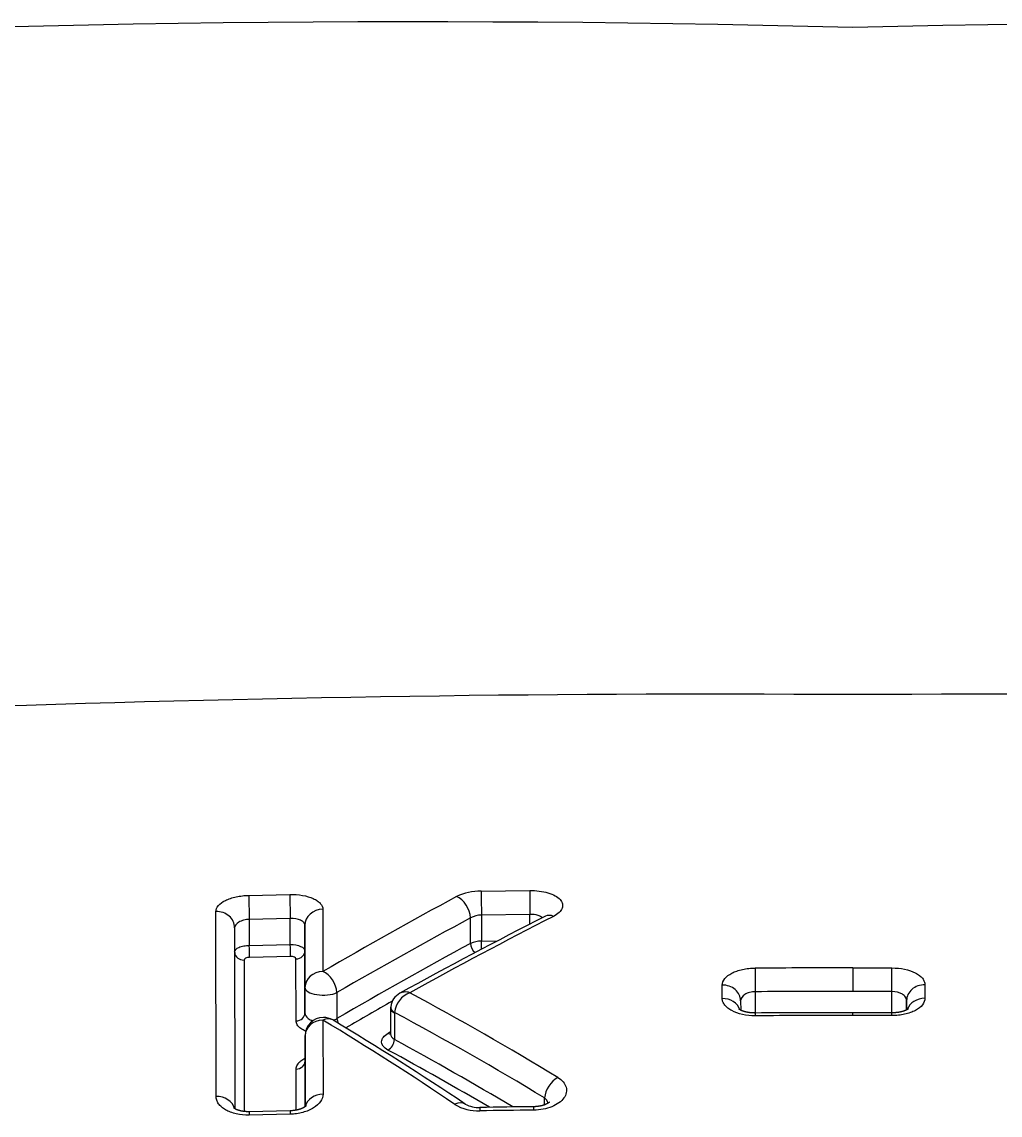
# Model space of a CAD drawing. Header units: millimetres. Extents: x 976 to 9349, y -1578 to 2211.
# Drawn here: x 2937.453 to 2937.988, y 987.088 to 987.685 of the extents above; entities that cross this region are included whole.
import ezdxf

# ---------------------------------------------------------------- set-up
doc = ezdxf.new("R2010")
doc.units = ezdxf.units.MM
doc.layers.add('Wbudowane', color=175, linetype='Continuous')

# ---------------------------------------------------------------- blocks, each defined once
blk = doc.blocks.new('Z$W@#21058')
for p, q in [((19.65701, 143.32908), (19.6835, 143.32943)), ((19.53009, 143.32674), (19.55249, 143.32724)), ((19.5122, 143.21693), (19.51209, 143.31792)), ((19.57052, 143.3192), (19.57056, 143.28515)), ((19.55273, 143.31414), (19.53034, 143.31365)), ((19.53034, 143.31365), (19.53034, 143.29941)), ((19.55273, 143.2999), (19.55273, 143.31414)), ((19.65119, 143.30053), (19.65119, 143.31442)), ((19.68364, 143.31634), (19.65717, 143.31599)), ((19.65717, 143.31599), (19.65717, 143.30174)), ((19.68364, 143.31107), (19.68364, 143.31634)), ((19.52235, 143.30909), (19.52245, 143.21025)), ((19.56074, 143.31037), (19.56074, 143.29645)), ((19.56077, 143.27648), (19.56074, 143.31037)), ((19.53034, 143.29941), (19.55273, 143.2999)), ((19.65717, 143.30174), (19.6658, 143.30186)), ((19.55285, 143.29337), (19.53047, 143.29287)), ((19.56074, 143.29645), (19.56077, 143.26253)), ((19.52747, 143.2914), (19.52756, 143.20873)), ((19.55589, 143.2582), (19.55585, 143.29203)), ((19.86, 143.28714), (19.88138, 143.28713)), ((19.86, 143.28714), (19.86001, 143.27425)), ((19.56077, 143.26253), (19.56077, 143.27648)), ((19.78871, 143.27042), (19.7887, 143.27779)), ((19.8994, 143.27794), (19.89941, 143.27057)), ((19.57825, 143.27368), (19.57825, 143.25944)), ((19.79875, 143.26918), (19.79876, 143.26405)), ((19.80675, 143.27414), (19.80675, 143.26251)), ((19.88137, 143.27424), (19.86001, 143.27425)), ((19.88137, 143.26261), (19.88137, 143.27424)), ((19.88938, 143.26932), (19.88938, 143.26417)), ((19.88938, 143.26418), (19.88938, 143.26932)), ((19.60752, 143.26486), (19.60752, 143.25107)), ((19.57059, 143.25864), (19.57063, 143.21821)), ((19.60966, 143.2628), (19.60965, 143.26256)), ((19.60965, 143.26256), (19.60965, 143.24801)), ((19.86, 143.26113), (19.86, 143.26262)), ((19.88141, 143.26112), (19.86, 143.26113)), ((19.5608, 143.25013), (19.5608, 143.23614)), ((19.56084, 143.21133), (19.5608, 143.25013)), ((19.5608, 143.23614), (19.56083, 143.21132)), ((19.55594, 143.20944), (19.55591, 143.23189)), ((19.69164, 143.21235), (19.69164, 143.21613)), ((19.55262, 143.20723), (19.53022, 143.20674)), ((19.55264, 143.2091), (19.53024, 143.2086))]:
    blk.add_line(p, q)
for centre, radius, start, end in [((19.62335, 134.6477), 9.15614, 88.519276, 108.162448), ((20.08536, 134.57068), 9.23285, 71.919951, 91.398326), ((19.78609, 131.71162), 11.725, 89.638845, 99.720501), ((19.93395, 131.71214), 11.72448, 80.27926, 90.361369), ((19.65685, 143.29811), 0.03097, 89.71604, 115.42541), ((20.7617, 141.24651), 2.36112, 118.26584, 120.29685), ((20.78396, 141.20053), 2.39826, 118.18546, 120.18166), ((20.79581, 141.13463), 2.44414, 116.8437, 118.95385), ((20.78622, 141.17058), 2.40565, 116.93426, 119.05029), ((19.65728, 143.30342), 0.01257, 90.50002, 118.94871), ((20.75203, 141.26126), 2.31743, 118.36109, 120.43123), ((19.65692, 143.28761), 0.01413, 89.00627, 113.91636), ((19.86407, 128.4943), 14.79284, 90.015783, 90.222222), ((20.76337, 141.23785), 2.33648, 119.6242, 120.33917), ((19.61707, 143.26484), 0.00955, 117.95853, 173.30086), ((19.62245, 143.2615), 0.01285, 109.8215, 174.17929), ((18.73283, 141.6361), 1.86146, 58.73707, 61.60337), ((19.86405, 128.49733), 14.77692, 90.015698, 90.222207), ((19.61684, 143.2649), 0.00932, 173.55433, 180.24645), ((19.5708, 143.25013), 0.01, 90, 180), ((18.73236, 141.86791), 1.62381, 55.90618, 58.9215), ((19.5708, 143.25013), 0.01, 59.03367, 90), ((18.72355, 141.83615), 1.65838, 56.10744, 59.0698), ((18.71462, 141.59548), 1.89238, 58.91595, 61.77249), ((19.86821, 127.24973), 16.01289, 90.029397, 90.219997), ((19.8643, 128.47151), 14.78961, 90.016664, 90.223042), ((19.86264, 130.21566), 13.04696, 89.917598, 90.011609), ((20.80676, 141.05981), 2.49889, 118.67949, 118.71355), ((18.7377, 141.64249), 1.82701, 59.16035, 61.49377), ((18.72889, 141.62259), 1.84198, 59.58034, 61.56116), ((19.57152, 143.22083), 0.01855, 124.99481, 125.41668), ((19.65519, 143.23302), 0.02398, 238.28657, 272.64593), ((19.65555, 143.22602), 0.0151, 241.42199, 272.85771), ((19.84905, 129.67705), 13.53525, 90.691684, 90.815956), ((19.86523, 128.49089), 14.71966, 90.699014, 90.813293)]:
    blk.add_arc(centre, radius, start, end)
for centre, major_axis, ratio, start_param, end_param in [((19.65716, 143.32021), (-0.00014, 0.01), 0.005975, 0.479468, 2.007091), ((19.68364, 143.32056), (-0.00012, 0.01), 0.00513, 0.479531, 2.007101), ((19.53034, 143.31787), (0.00023, -0.01), 0.010039, 3.620604, 5.148614), ((19.55273, 143.31837), (-0.00021, 0.01), 0.009319, 0.479111, 2.007036), ((19.64372, 143.31723), (-0.00473, 0.00881), 0.657583, 4.067889, 5.620494), ((19.51235, 143.30908), (-0.01, -0.00001), 0.883823, 3.140536, 4.737526), ((19.57074, 143.31037), (-0.01, -0.00001), 0.883733, 4.733102, 6.282129), ((19.69666, 143.30648), (0.00452, -0.00892), 0.633498, 2.483632, 3.141719), ((19.53035, 143.29729), (0.00011, -0.005), 0.010026, 0.485765, 2.007021), ((19.55273, 143.29779), (-0.00011, 0.005), 0.009307, 3.62745, 5.148629), ((19.65493, 143.29913), (-0.00238, 0.0044), 0.65626, 0.924267, 2.118732), ((19.65717, 143.29963), (-0.00007, 0.005), 0.005969, 4.242221, 5.148683), ((19.52735, 143.29582), (0.005, 0.00001), 0.88364, 3.219068, 4.736413), ((19.55574, 143.29644), (0.005, 0.00001), 0.883596, 4.734261, 6.282129), ((19.80674, 143.27837), (0.00004, -0.01), 0.001206, 3.664661, 5.14872), ((19.88137, 143.27847), (0.00001, 0.01), 0.001149, 4.276058, 5.760133), ((19.57077, 143.27649), (-0.01, -0.00001), 0.866854, 4.732968, 6.282193), ((19.57077, 143.27649), (-0.00503, 0.00864), 0.642113, 4.045269, 5.575325), ((19.57077, 143.27649), (0.01, 0), 0.422618, 3.142138, 5.556343), ((19.78875, 143.26917), (-0.01, -0.00001), 0.861091, 3.14062, 4.716761), ((19.89938, 143.26932), (0.01, 0.00001), 0.861106, 1.566951, 3.14062), ((19.78876, 143.26186), (-0.01, -0.00001), 0.856703, 3.427015, 4.716773), ((19.89938, 143.26201), (0.01, 0.00001), 0.85672, 1.566972, 2.856245), ((19.61554, 143.2651), (0.00795, -0.00086), 0.509287, 3.141621, 3.938359), ((19.61552, 143.26486), (0.008, 0), 0.422618, 3.141613, 3.888037), ((19.55577, 143.26253), (0.005, 0.00001), 0.866503, 4.734113, 6.282195), ((19.5708, 143.25013), (-0.01, -0.00001), 0.850986, 4.73293, 6.282244), ((19.5708, 143.25013), (-0.00515, -0.00857), 0.655796, 3.141552, 3.910742), ((19.58198, 143.25803), (-0.00253, 0.00431), 0.640077, 0.90087, 1.46255), ((19.80677, 143.25251), (0.00004, -0.01), 0.001212, 3.141439, 3.694936), ((19.88139, 143.25261), (-0.00001, -0.01), 0.001143, 2.588275, 3.141796), ((19.60613, 143.25573), (-0.00241, 0.00438), 0.618337, 2.440732, 2.810389), ((19.60598, 143.24657), (0.00239, 0.00439), 0.636369, 3.874597, 5.359544), ((19.5558, 143.23614), (0.005, 0.00001), 0.850375, 4.734068, 6.282246), ((19.69898, 143.219), (0.00517, 0.00856), 0.615115, 0.792203, 2.246053), ((19.51245, 143.20872), (-0.01, -0.00001), 0.821842, 3.345282, 4.737277), ((19.57084, 143.21), (-0.01, -0.00001), 0.821945, 4.73296, 6.104544), ((19.64274, 143.20446), (-0.00558, -0.0083), 0.630603, 3.141312, 3.980197), ((19.65645, 143.20093), (0.00014, -0.01), 0.00601, 3.141425, 3.762195), ((19.68578, 143.20132), (0.00012, -0.01), 0.005081, 3.141386, 3.762135), ((19.53046, 143.19861), (0.00023, -0.01), 0.010005, 3.141382, 3.762512), ((19.55285, 143.1991), (0.00021, -0.01), 0.009294, 3.141389, 3.762449)]:
    blk.add_ellipse(centre, major_axis=major_axis, ratio=ratio, start_param=start_param, end_param=end_param)
for points, knots in [([(19.6835, 143.32943), (19.68528, 143.32946), (19.68701, 143.32936), (19.6904, 143.32892), (19.69199, 143.3286), (19.69492, 143.32773), (19.69624, 143.32719), (19.69848, 143.32597), (19.69941, 143.32526), (19.70077, 143.32378), (19.70122, 143.32297), (19.70161, 143.32135), (19.70155, 143.32051), (19.70092, 143.31889), (19.70036, 143.31809), (19.69876, 143.31659), (19.69776, 143.31591), (19.69654, 143.31528)], [0, 0, 0, 0, 0.125, 0.125, 0.25, 0.25, 0.375, 0.375, 0.5, 0.5, 0.625, 0.625, 0.75, 0.75, 0.875, 0.875, 1, 1, 1, 1]), ([(19.51209, 143.31792), (19.51209, 143.31903), (19.51256, 143.32015), (19.51435, 143.32222), (19.51569, 143.32318), (19.51817, 143.3244), (19.5191, 143.32478), (19.52106, 143.32543), (19.52209, 143.32571), (19.52427, 143.32618), (19.52542, 143.32637), (19.52773, 143.32664), (19.5289, 143.32672), (19.53009, 143.32674)], [0, 0, 0, 0, 0.25, 0.25, 0.5, 0.5, 0.625, 0.625, 0.75, 0.75, 0.875, 0.875, 1, 1, 1, 1]), ([(19.55249, 143.32724), (19.55488, 143.32729), (19.55725, 143.32712), (19.56158, 143.32637), (19.56359, 143.32579), (19.56608, 143.32468), (19.56684, 143.32426), (19.56815, 143.32337), (19.5687, 143.3229), (19.5696, 143.3219), (19.56994, 143.32137), (19.5704, 143.32031), (19.57052, 143.31976), (19.57052, 143.3192)], [0, 0, 0, 0, 0.25, 0.25, 0.5, 0.5, 0.625, 0.625, 0.75, 0.75, 0.875, 0.875, 1, 1, 1, 1]), ([(19.53034, 143.31365), (19.52928, 143.31359), (19.52824, 143.31343), (19.52631, 143.31292), (19.52542, 143.31257), (19.52321, 143.31131), (19.52235, 143.31019), (19.52235, 143.30909)], [0, 0, 0, 0, 0.25, 0.25, 0.5, 0.5, 1, 1, 1, 1]), ([(19.56074, 143.31037), (19.56073, 143.31092), (19.56053, 143.31145), (19.55973, 143.31242), (19.55914, 143.31285), (19.55692, 143.31389), (19.55485, 143.31424), (19.55273, 143.31414)], [0, 0, 0, 0, 0.25, 0.25, 0.5, 0.5, 1, 1, 1, 1]), ([(19.69047, 143.31455), (19.68986, 143.31504), (19.68904, 143.31547), (19.68676, 143.31618), (19.68522, 143.31638), (19.68364, 143.31634)], [0, 0, 0, 0, 0.4269993, 0.4269993, 1, 1, 1, 1]), ([(19.52236, 143.29603), (19.52248, 143.29688), (19.52333, 143.29772), (19.52543, 143.29866), (19.52631, 143.29893), (19.52825, 143.2993), (19.52929, 143.2994), (19.53034, 143.29941)], [0, 0, 0, 0, 0.4803481, 0.4803481, 0.7401741, 0.7401741, 1, 1, 1, 1]), ([(19.55273, 143.2999), (19.55484, 143.29992), (19.55692, 143.29955), (19.55913, 143.29859), (19.55972, 143.29821), (19.56053, 143.29736), (19.56073, 143.29691), (19.56074, 143.29645)], [0, 0, 0, 0, 0.5, 0.5, 0.75, 0.75, 1, 1, 1, 1]), ([(19.53047, 143.29287), (19.52968, 143.29285), (19.5289, 143.29269), (19.5278, 143.29214), (19.52747, 143.29177), (19.52747, 143.2914)], [0, 0, 0, 0, 0.5, 0.5, 1, 1, 1, 1]), ([(19.55585, 143.29203), (19.55585, 143.2924), (19.55552, 143.29275), (19.55442, 143.29325), (19.55364, 143.29338), (19.55285, 143.29337)], [0, 0, 0, 0, 0.5, 0.5, 1, 1, 1, 1]), ([(19.7887, 143.27779), (19.7887, 143.279), (19.78917, 143.28021), (19.79095, 143.28242), (19.79228, 143.28344), (19.79477, 143.28472), (19.79569, 143.28511), (19.79765, 143.28578), (19.79869, 143.28607), (19.80087, 143.28654), (19.80202, 143.28672), (19.80433, 143.28696), (19.80551, 143.28702), (19.8067, 143.28703)], [0, 0, 0, 0, 0.25, 0.25, 0.5, 0.5, 0.625, 0.625, 0.75, 0.75, 0.875, 0.875, 1, 1, 1, 1]), ([(19.88138, 143.28713), (19.88377, 143.28713), (19.88615, 143.28688), (19.89049, 143.28596), (19.8925, 143.28527), (19.89499, 143.284), (19.89574, 143.28353), (19.89704, 143.28253), (19.89759, 143.28201), (19.89849, 143.2809), (19.89883, 143.28031), (19.89929, 143.27914), (19.8994, 143.27854), (19.8994, 143.27794)], [0, 0, 0, 0, 0.25, 0.25, 0.5, 0.5, 0.625, 0.625, 0.75, 0.75, 0.875, 0.875, 1, 1, 1, 1]), ([(19.61809, 143.27359), (19.61704, 143.27392), (19.61598, 143.27405), (19.61412, 143.27391), (19.6133, 143.27367), (19.61259, 143.27328)], [0, 0, 0, 0, 0.5252388, 0.5252388, 1, 1, 1, 1]), ([(19.80673, 143.26101), (19.80434, 143.261), (19.80196, 143.26125), (19.79761, 143.2622), (19.7956, 143.26291), (19.79312, 143.26422), (19.79236, 143.2647), (19.79106, 143.26573), (19.79052, 143.26627), (19.78962, 143.26741), (19.78928, 143.268), (19.78882, 143.2692), (19.78871, 143.26981), (19.78871, 143.27042)], [0, 0, 0, 0, 0.25, 0.25, 0.5, 0.5, 0.625, 0.625, 0.75, 0.75, 0.875, 0.875, 1, 1, 1, 1]), ([(19.80675, 143.27414), (19.80568, 143.27413), (19.80463, 143.27399), (19.80268, 143.27348), (19.80179, 143.27311), (19.79959, 143.27174), (19.79875, 143.27047), (19.79875, 143.26918)], [0, 0, 0, 0, 0.25, 0.25, 0.5, 0.5, 1, 1, 1, 1]), ([(19.88938, 143.26932), (19.88937, 143.26997), (19.88917, 143.2706), (19.88838, 143.27179), (19.8878, 143.27233), (19.88559, 143.27369), (19.88351, 143.27423), (19.88137, 143.27424)], [0, 0, 0, 0, 0.25, 0.25, 0.5, 0.5, 1, 1, 1, 1]), ([(19.89941, 143.27057), (19.89941, 143.26934), (19.89894, 143.26811), (19.89716, 143.26584), (19.89583, 143.26479), (19.89335, 143.26347), (19.89242, 143.26307), (19.89046, 143.26238), (19.88943, 143.26208), (19.88724, 143.2616), (19.88609, 143.26142), (19.88378, 143.26118), (19.88261, 143.26111), (19.88141, 143.26112)], [0, 0, 0, 0, 0.25, 0.25, 0.5, 0.5, 0.625, 0.625, 0.75, 0.75, 0.875, 0.875, 1, 1, 1, 1]), ([(19.80673, 143.26251), (19.8067, 143.26251), (19.80654, 143.2625), (19.80622, 143.26251), (19.8058, 143.26252), (19.80539, 143.26254), (19.80498, 143.26256), (19.80457, 143.26259), (19.80417, 143.26263), (19.80378, 143.26268), (19.80339, 143.26273), (19.80301, 143.26279), (19.80265, 143.26285), (19.80229, 143.26291), (19.80194, 143.26299), (19.8016, 143.26306), (19.80127, 143.26315), (19.80096, 143.26323), (19.80067, 143.26331), (19.80039, 143.2634), (19.80012, 143.26349), (19.79986, 143.26358), (19.79961, 143.26367), (19.79938, 143.26377), (19.79916, 143.26386), (19.79896, 143.26395), (19.79879, 143.26403), (19.79865, 143.26411), (19.79853, 143.26417), (19.7984, 143.26424), (19.79828, 143.26432), (19.79816, 143.26439), (19.79807, 143.26445), (19.79799, 143.2645), (19.79794, 143.26455), (19.7979, 143.26458), (19.79787, 143.2646), (19.79786, 143.26461), (19.79786, 143.26461), (19.79786, 143.26461)], [0, 0, 0, 0, 0.0067829, 0.0376198, 0.0685754, 0.0995643, 0.1304759, 0.1612229, 0.1917249, 0.2219947, 0.2526925, 0.2826081, 0.3123119, 0.3419079, 0.3715028, 0.4011799, 0.4310395, 0.4611955, 0.4873146, 0.5141876, 0.5432933, 0.5721883, 0.6008286, 0.6291782, 0.6572055, 0.6848843, 0.7121955, 0.7338715, 0.7564298, 0.7798562, 0.8087143, 0.837149, 0.8650317, 0.8923155, 0.9189816, 0.9450364, 0.9705095, 0.9954503, 1, 1, 1, 1]), ([(19.89027, 143.26474), (19.89027, 143.26474), (19.89027, 143.26474), (19.89027, 143.26473), (19.89024, 143.26471), (19.89021, 143.26469), (19.89016, 143.26465), (19.8901, 143.2646), (19.89002, 143.26454), (19.88992, 143.26448), (19.88981, 143.26441), (19.88968, 143.26434), (19.88954, 143.26426), (19.88939, 143.26418), (19.88922, 143.2641), (19.88904, 143.26401), (19.88885, 143.26393), (19.88863, 143.26384), (19.88839, 143.26374), (19.88814, 143.26365), (19.88786, 143.26356), (19.88757, 143.26346), (19.88727, 143.26337), (19.88697, 143.26329), (19.88665, 143.26321), (19.88633, 143.26313), (19.88599, 143.26306), (19.88563, 143.26299), (19.88526, 143.26292), (19.88488, 143.26286), (19.88449, 143.26281), (19.8841, 143.26276), (19.88371, 143.26272), (19.88331, 143.26268), (19.88291, 143.26265), (19.88249, 143.26263), (19.88208, 143.26262), (19.88171, 143.26261), (19.8815, 143.26261), (19.8814, 143.26261)], [0, 0, 0, 0, 0.012882, 0.03803, 0.062652, 0.087498, 0.112606, 0.13801, 0.163734, 0.189789, 0.216175, 0.242877, 0.269869, 0.293801, 0.319343, 0.344336, 0.370202, 0.396865, 0.424258, 0.452291, 0.48085, 0.509803, 0.539017, 0.567375, 0.594754, 0.622944, 0.651801, 0.681197, 0.710989, 0.74102, 0.771127, 0.801196, 0.830409, 0.860213, 0.890283, 0.920548, 0.950932, 0.981359, 1, 1, 1, 1]), ([(19.56111, 143.25259), (19.56014, 143.25299), (19.55927, 143.25347), (19.55769, 143.25459), (19.55702, 143.25527), (19.55612, 143.25669), (19.55589, 143.25744), (19.55589, 143.2582)], [0, 0, 0, 0, 0.298478, 0.298478, 0.649239, 0.649239, 1, 1, 1, 1]), ([(19.56077, 143.26253), (19.56077, 143.26144), (19.5614, 143.26038), (19.56318, 143.25901), (19.56401, 143.25858), (19.56494, 143.25824)], [0, 0, 0, 0, 0.636212, 0.636212, 1, 1, 1, 1]), ([(19.60607, 143.24229), (19.60383, 143.24351), (19.60259, 143.24516), (19.60263, 143.24767), (19.60296, 143.24851), (19.60419, 143.25008), (19.60508, 143.2508), (19.60622, 143.25142)], [0, 0, 0, 0, 0.5, 0.5, 0.75, 0.75, 1, 1, 1, 1]), ([(19.55591, 143.23189), (19.55591, 143.23269), (19.55614, 143.23349), (19.55705, 143.23503), (19.55772, 143.23577), (19.55923, 143.23693), (19.55997, 143.23739), (19.5608, 143.2378)], [0, 0, 0, 0, 0.365404, 0.365404, 0.730808, 0.730808, 1, 1, 1, 1]), ([(19.69887, 143.22727), (19.70126, 143.22582), (19.70282, 143.22398), (19.70369, 143.22103), (19.70373, 143.22001), (19.70332, 143.21802), (19.70287, 143.21702), (19.70151, 143.21515), (19.70058, 143.21425), (19.69837, 143.21266), (19.69705, 143.21194), (19.69414, 143.21076), (19.69254, 143.2103), (19.68916, 143.20965), (19.68743, 143.20948), (19.68565, 143.20945)], [0, 0, 0, 0, 0.25, 0.25, 0.375, 0.375, 0.5, 0.5, 0.625, 0.625, 0.75, 0.75, 0.875, 0.875, 1, 1, 1, 1]), ([(19.53022, 143.20674), (19.52782, 143.20668), (19.52543, 143.20692), (19.52216, 143.20766), (19.5211, 143.20798), (19.51914, 143.20872), (19.51823, 143.20914), (19.51658, 143.2101), (19.51583, 143.21063), (19.51454, 143.21175), (19.51399, 143.21234), (19.5131, 143.2136), (19.51276, 143.21425), (19.51231, 143.21558), (19.5122, 143.21625), (19.5122, 143.21693)], [0, 0, 0, 0, 0.25, 0.25, 0.375, 0.375, 0.5, 0.5, 0.625, 0.625, 0.75, 0.75, 0.875, 0.875, 1, 1, 1, 1]), ([(19.57063, 143.21821), (19.57063, 143.21684), (19.57016, 143.21546), (19.56839, 143.2129), (19.56707, 143.21169), (19.5646, 143.21016), (19.56368, 143.20969), (19.56172, 143.20886), (19.56068, 143.20851), (19.55849, 143.20791), (19.55734, 143.20768), (19.55501, 143.20735), (19.55383, 143.20726), (19.55262, 143.20723)], [0, 0, 0, 0, 0.25, 0.25, 0.5, 0.5, 0.625, 0.625, 0.75, 0.75, 0.875, 0.875, 1, 1, 1, 1]), ([(19.53024, 143.20861), (19.53018, 143.2086), (19.53001, 143.2086), (19.52968, 143.2086), (19.52928, 143.2086), (19.52888, 143.20862), (19.52849, 143.20864), (19.5281, 143.20867), (19.52772, 143.2087), (19.52735, 143.20875), (19.52698, 143.20879), (19.52662, 143.20885), (19.52628, 143.20891), (19.52594, 143.20898), (19.52561, 143.20905), (19.52529, 143.20913), (19.52498, 143.20921), (19.52469, 143.20929), (19.52441, 143.20938), (19.52416, 143.20947), (19.5239, 143.20956), (19.52366, 143.20965), (19.52343, 143.20975), (19.52322, 143.20984), (19.52302, 143.20993), (19.52284, 143.21003), (19.52268, 143.21011), (19.52255, 143.21019), (19.52243, 143.21026), (19.52231, 143.21034), (19.52219, 143.21042), (19.5221, 143.21048), (19.52202, 143.21054), (19.52197, 143.21059), (19.52192, 143.21063), (19.5219, 143.21066), (19.52189, 143.21067), (19.52189, 143.21067), (19.52189, 143.21067)], [0, 0, 0, 0, 0.011818, 0.042235, 0.072787, 0.103362, 0.133806, 0.16401, 0.193867, 0.223446, 0.25397, 0.283324, 0.312512, 0.341656, 0.370864, 0.400238, 0.429907, 0.46001, 0.486152, 0.513562, 0.542329, 0.570982, 0.599523, 0.627953, 0.65628, 0.684513, 0.712665, 0.736554, 0.76071, 0.790999, 0.820978, 0.850494, 0.879482, 0.907904, 0.935752, 0.963042, 0.989814, 1, 1, 1, 1]), ([(19.5613, 143.21173), (19.5613, 143.21173), (19.5613, 143.21172), (19.56129, 143.21172), (19.56127, 143.2117), (19.56125, 143.21167), (19.56121, 143.21163), (19.56116, 143.21158), (19.56109, 143.21152), (19.56101, 143.21145), (19.56091, 143.21138), (19.5608, 143.21129), (19.56066, 143.2112), (19.56052, 143.2111), (19.56036, 143.21101), (19.5602, 143.21091), (19.56003, 143.21081), (19.55983, 143.21071), (19.55962, 143.21061), (19.55939, 143.2105), (19.55914, 143.21039), (19.55887, 143.21028), (19.55859, 143.21017), (19.55829, 143.21006), (19.558, 143.20996), (19.55769, 143.20987), (19.55737, 143.20977), (19.55704, 143.20968), (19.55669, 143.2096), (19.55634, 143.20952), (19.55597, 143.20944), (19.55559, 143.20938), (19.55522, 143.20932), (19.55483, 143.20926), (19.55445, 143.20922), (19.55406, 143.20918), (19.55366, 143.20914), (19.55326, 143.20912), (19.55291, 143.2091), (19.55272, 143.2091), (19.55264, 143.2091)], [0, 0, 0, 0, 0.004656, 0.031627, 0.057988, 0.081896, 0.106883, 0.132211, 0.15792, 0.184025, 0.210526, 0.23741, 0.264643, 0.292178, 0.319947, 0.343249, 0.367919, 0.393419, 0.41971, 0.446716, 0.474338, 0.50245, 0.530907, 0.559569, 0.586994, 0.613569, 0.640883, 0.668795, 0.697173, 0.725872, 0.754735, 0.78359, 0.812391, 0.840367, 0.868865, 0.897552, 0.926365, 0.955242, 0.984111, 1, 1, 1, 1]), ([(19.69425, 143.21383), (19.69425, 143.21383), (19.69425, 143.21383), (19.69425, 143.21382), (19.69423, 143.2138), (19.6942, 143.21377), (19.69416, 143.21373), (19.6941, 143.21368), (19.69402, 143.21361), (19.69393, 143.21354), (19.69383, 143.21346), (19.69371, 143.21337), (19.69357, 143.21328), (19.69343, 143.21319), (19.69328, 143.2131), (19.69312, 143.21302), (19.69294, 143.21292), (19.69274, 143.21282), (19.69252, 143.21271), (19.69229, 143.21261), (19.69205, 143.21251), (19.6918, 143.21241), (19.69153, 143.21231), (19.69124, 143.21221), (19.69094, 143.21211), (19.69062, 143.21202), (19.69031, 143.21193), (19.68999, 143.21185), (19.68966, 143.21177), (19.68931, 143.2117), (19.68895, 143.21163), (19.68857, 143.21156), (19.6882, 143.21151), (19.68781, 143.21146), (19.68743, 143.21142), (19.68703, 143.21138), (19.68664, 143.21135), (19.68624, 143.21133), (19.68591, 143.21132), (19.68573, 143.21132), (19.68566, 143.21132)], [0, 0, 0, 0, 0.0007867, 0.0266168, 0.052631, 0.078876, 0.1053889, 0.1321937, 0.1593009, 0.1867064, 0.214391, 0.2423205, 0.2704462, 0.2987061, 0.3211663, 0.3447789, 0.3702974, 0.3968277, 0.4242896, 0.4525351, 0.4773956, 0.5028528, 0.5313936, 0.559652, 0.5877551, 0.6158312, 0.6438098, 0.6696402, 0.6971012, 0.72541, 0.7543169, 0.783521, 0.8129751, 0.8411239, 0.8702957, 0.8993614, 0.9284399, 0.9576179, 0.9867092, 1, 1, 1, 1])]:
    blk.add_open_spline(points, degree=3, knots=knots)
for points in [[(19.57634, 143.25847), (19.57704, 143.25875), (19.57768, 143.25907), (19.57825, 143.25944)], [(19.60752, 143.25107), (19.60752, 143.24994), (19.60828, 143.24883), (19.60965, 143.24801)], [(19.6936, 143.2133), (19.69331, 143.21435), (19.69265, 143.21534), (19.69164, 143.21613)]]:
    blk.add_open_spline(points, degree=3)

msp = doc.modelspace()

# ---------------------------------------------------------------- block references
at = {"layer": 'Wbudowane'}
msp.add_blockref('Z$W@#21058', (2918.04731, 843.88101), dxfattribs=at)

doc.saveas('drawing.dxf')
